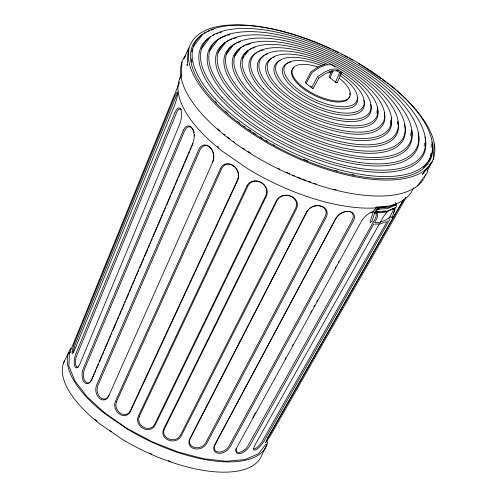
<?xml version="1.0" encoding="UTF-8"?>
<svg xmlns="http://www.w3.org/2000/svg" width="497" height="497" viewBox="0 0 497 497"><rect width="100%" height="100%" fill="white"/><g stroke="black" fill="none" stroke-linecap="round" stroke-linejoin="round"><path stroke-width="0.75" d="M187.183 64.579L187.176 65.604L188.32 47.749M179.672 82.073L69.474 353.255L68.816 365.966L74.898 380.901L87.304 397.053L105.196 413.311L127.344 428.569L152.244 441.796L178.199 452.077L203.441 458.719L226.253 461.266L245.071 459.551L258.62 453.686L265.976 444.069M73.363 352.696L73.432 351.336A8.697 1.162 -71.5 0 1 75.494 343.669L176.429 95.66A10.176 1.361 -71.5 0 1 178.137 93.212M181.206 76.88L182.026 61.075L185.698 55.577M376.968 113.254L377.13 110.21M390.387 124.151L390.58 120.479M397.351 124.623L397.507 121.622M410.771 135.582L410.92 132.656M424.202 146.205L424.357 143.173M427.47 169.856L427.035 173.136L417.275 185.984M430.657 156.536L430.818 153.461M431.135 147.317L431.297 144.248M433.328 159.81L434.148 144.006M213.07 160.997L213.766 158.406A10.176 7.3 81 0 0 211.163 148.622L208.926 146.59A10.176 7.3 81 0 0 201.664 147.41L200.005 149.932L97.934 385.355L97.188 388.138A8.697 6.244 81 0 0 99.412 396.5L101.326 398.24A8.697 6.244 81 0 0 107.532 397.538L108.955 395.376M375.024 211.672L371.862 221.954L371.688 221.463M395.233 207.765L392.139 217.823L391.717 217.649M392.835 208.516L393.127 208.622M92.423 378.422L94.256 374.154M94.865 372.731L95.778 370.594M96.387 369.172L97.306 367.034M97.915 365.612L98.524 364.189M99.437 362.052L102.183 355.647M102.792 354.224L103.705 352.087M104.314 350.665L105.234 348.527M105.842 347.105L107.669 342.831M108.278 341.408L109.197 339.277M109.806 337.848L110.719 335.717M111.328 334.295L111.937 332.866M112.85 330.735L115.596 324.324M116.205 322.901L117.124 320.77M117.733 319.341L118.646 317.21M119.255 315.781L121.088 311.513M121.697 310.091L122.61 307.954M123.219 306.531L124.132 304.394M124.747 302.971L125.356 301.549M126.269 299.411L129.015 293.006M129.624 291.584L130.537 289.447M131.146 288.024L132.059 285.887M132.674 284.464L134.501 280.196M135.109 278.767L136.023 276.636M136.638 275.208L137.551 273.077M138.16 271.654L138.769 270.225M139.682 268.094L143.95 258.129M144.565 256.7L147.913 248.873M148.528 247.45L149.442 245.313M150.051 243.89L150.964 241.753M151.573 240.331L152.188 238.908M153.101 236.771L157.369 226.806M157.978 225.383L161.332 217.556M161.941 216.127L162.854 213.996M163.463 212.567L164.383 210.436M164.992 209.013L165.6 207.584M166.514 205.454L170.782 195.489M171.39 194.06L174.745 186.232M175.354 184.809L176.273 182.672M176.882 181.25L177.796 179.113M178.404 177.69L179.318 175.553M179.933 174.13L184.201 164.165M184.809 162.743L188.164 154.915M188.773 153.486L189.686 151.355M190.295 149.932L191.208 147.795M191.823 146.373L193.041 143.521M341.737 72.096L337.227 82.639L336.432 82.912L329.051 77.103L331.785 70.711M330.064 77.836L333.114 70.711M335.525 82.135L339.793 72.152M212.896 161.649L108.7 396.016A9.518 6.834 81 0 1 100.382 399.097L98.294 397.196A9.518 6.834 81 0 1 96.654 385.069L198.775 149.529A10.996 7.89 81 0 1 208.38 145.969L210.796 148.168A10.996 7.89 81 0 1 212.691 162.171M392.76 211.331L388.747 218.711M187.99 49.849L183.809 58.472L184.716 57.279M179.386 79.383L181.66 74.705M63.51 363.052L68.493 352.802M266.957 444.523L261.975 454.78A109.408 46.066 25.9 0 1 121.958 439.124L99.586 423.711A109.408 46.066 25.9 0 1 64.393 360.984M427.364 171.036L431.545 162.413L429.725 164.799M337.103 70.798L331.946 70.965L325.653 73.475L318.77 78.104L313.222 88.348L312.52 88.429L305.139 82.62L311.023 71.748L318.558 66.685L325.088 64.082M306.152 83.372L312.01 72.543L319.503 67.511L326.013 64.914L331.35 64.734L335.245 67.101M311.607 87.665L317.471 76.842L324.957 71.804L331.468 69.207L336.804 69.033L340.7 71.4M252.787 417.573L253.905 415.535M254.657 414.175L255.408 412.814M284.986 359.114L285.738 357.753M292.478 345.521L293.23 344.16M310.83 312.215L311.576 310.855M313.824 306.773L314.57 305.413M316.819 301.337L317.571 299.977M335.171 268.032L335.916 266.672M338.165 262.59L338.911 261.236M403.123 200.397L270.25 433.676A8.697 0.454 -58.9 0 1 268.684 436.248M373.899 223.843L249.817 445.741A9.518 4.697 -44.3 0 1 240.517 453.537L238.318 453.736A9.518 4.697 -44.3 0 1 237.144 446.902L361.53 221.115A10.996 5.424 -44.3 0 1 372.265 212.113L373.52 212.002M374.651 222.488L376.167 219.78A10.996 5.424 -44.3 0 0 376.633 212.685M387.269 206.199L376.316 207.106L375.49 208.572L376.241 209.796L376.074 210.716L375.459 211.182L374.757 210.914M379.037 211.505L375.334 211.809L374.645 213.033L385.753 212.12L393.848 208.535M375.334 211.809L376.186 212.07L376.912 211.498L377.13 210.393L376.714 209.355L377.403 208.131L388.505 207.218L396.606 203.633L395.258 202.664M379.472 223.687L255.265 444.467A9.518 2.696 -52.3 0 0 254.886 450.17L256.471 449.487A9.518 2.696 -52.3 0 0 264.385 440.516L389.983 219.127M380.23 222.339L382.51 218.289A10.996 3.112 -52.3 0 1 388.368 210.629M376.714 209.355L387.822 208.442L395.916 204.857L396.606 203.633M387.598 220.736L261.608 442.492A8.697 2.466 -52.3 0 1 255.943 448.244L254.495 448.872A8.697 2.466 -52.3 0 1 253.594 448.654M92.119 379.136L90.827 381.329A8.697 4.858 -87.1 0 1 85.956 382.106L84.633 380.385A8.697 4.858 -87.1 0 1 83.651 371.992L84.478 369.184L184.406 131.177L185.915 128.624A10.176 5.678 -87.1 0 1 191.606 127.71L193.159 129.729A10.176 5.678 -87.1 0 1 194.197 132.618M193.221 46.799L202.105 35.181M201.471 48.694L209.336 38.412M209.728 50.588L217.493 40.437M217.978 52.483L225.184 43.065M226.234 54.378L232.876 45.693M234.485 56.273L240.101 48.93M242.741 58.168L244.12 56.36M245.04 55.161L248.258 50.949M69.474 353.255L70.394 352.05M428.812 165.992L422.431 174.335L432.396 161.724M376.403 211.995L376.055 212.623L376.583 212.579M375.067 209.237L373.539 210.803L370.029 222.196L370.824 222.818M378.615 208.957L378.149 208.703L378.962 208.336M386.001 221.755L380.385 223.88L374.757 224.147M372.508 211.958L371.358 212.064A10.176 5.02 -44.3 0 0 370.017 212.523M382.74 211.2L385.703 210.952M376.186 212.07L387.387 211.144L395.544 207.535L396.339 206.945L396.488 205.857L395.916 204.857M375.036 222.606L379.963 222.24L385.411 220.171L390.841 216.698L391.81 217.282M346.85 211.318L349.702 211.635A10.176 6.796 -33.8 0 1 353.23 217.444L352.243 220.27L229.067 445.964L227.346 448.294A8.697 5.809 -33.8 0 1 219.618 452.059L217.183 451.785A8.697 5.809 -33.8 0 1 214.164 446.815L215.015 444.393L335.804 218.431L337.805 215.717A10.176 6.796 -33.8 0 1 343.663 211.958M336.488 70.649L340.681 72.972M318.378 77.849L318.77 78.104M380.951 78.7L361.611 65.374A134.271 56.534 25.9 0 0 358.412 63.467M382.199 79.563L385.945 82.142M387.194 82.999L389.064 84.291A134.271 56.534 25.9 0 1 384.305 180.051A134.271 56.534 25.9 0 1 196.682 80.744A134.271 56.534 25.9 0 1 297.821 35.995M310.395 86.167L311.607 87.118M377.403 208.131L376.316 207.106M217.562 146.118L218.699 147.155M312.899 87.963L313.222 88.348M336.923 82.216L337.227 82.639M339.749 72.233L339.998 72.786M357.362 97.58A40.99 17.258 25.9 0 1 309.271 99.145A40.99 17.258 25.9 0 1 290.664 62.162M391.263 117.882A82.297 34.647 25.9 0 1 303.071 125.207A82.297 34.647 25.9 0 1 248.177 50.483M249.37 49.768A82.297 34.647 25.9 0 1 251.327 48.787M252.731 48.203A82.297 34.647 25.9 0 1 254.973 47.426M431.949 142.248A131.854 55.515 25.9 0 1 290.124 153.741A131.854 55.515 25.9 0 1 203.155 33.958M204.354 33.243A131.854 55.515 25.9 0 1 206.261 32.237M207.597 31.597A131.854 55.515 25.9 0 1 209.691 30.715M211.15 30.162A131.854 55.515 25.9 0 1 213.424 29.41M424.885 136.861A123.598 52.036 25.9 0 1 293.882 149.734A123.598 52.036 25.9 0 1 210.312 36.933M212.791 35.486A123.598 52.036 25.9 0 1 214.126 34.815M216.226 33.883A123.598 52.036 25.9 0 1 217.698 33.305M220.003 32.522A123.598 52.036 25.9 0 1 221.6 32.044M398.047 121.945A90.553 38.126 25.9 0 1 300.424 129.729A90.553 38.126 25.9 0 1 241.12 47.451M242.387 46.73A90.553 38.126 25.9 0 1 244.437 45.743M245.903 45.152A90.553 38.126 25.9 0 1 250.705 43.711M418.107 132.836A115.335 48.563 25.9 0 1 288.049 141.105A115.335 48.563 25.9 0 1 225.998 35.827M227.533 35.337A115.335 48.563 25.9 0 1 229.912 34.684M340.532 73.5A48.29 20.334 25.9 0 1 348.273 113.105A48.29 20.334 25.9 0 1 277.562 75.488A48.29 20.334 25.9 0 1 324.137 64.772M363.829 100.357A49.253 20.737 25.9 0 1 310.7 105.712A49.253 20.737 25.9 0 1 280.252 60.348M411.609 130.065A107.072 45.084 25.9 0 1 293.882 138.172A107.072 45.084 25.9 0 1 228.247 40.766M229.62 40.12A107.072 45.084 25.9 0 1 231.801 39.232M233.329 38.698A107.072 45.084 25.9 0 1 236.553 37.766M336.177 189.798A133.295 56.124 25.9 0 1 333.953 189.239M315.986 183.927A133.295 56.124 25.9 0 1 313.874 183.219M311.041 182.231A133.295 56.124 25.9 0 1 308.91 181.467M306.059 180.417A133.295 56.124 25.9 0 1 302.48 179.05M301.045 178.491A133.295 56.124 25.9 0 1 297.467 177.05M294.615 175.87A133.295 56.124 25.9 0 1 292.484 174.956M289.652 173.726A133.295 56.124 25.9 0 1 286.142 172.148M279.873 169.204A133.295 56.124 25.9 0 1 278.482 168.533M250.749 153.175A133.295 56.124 25.9 0 1 248.084 151.498M244.785 149.361A133.295 56.124 25.9 0 1 242.828 148.056M234.59 142.31A133.295 56.124 25.9 0 1 233.366 141.415M229.757 138.719A133.295 56.124 25.9 0 1 227.427 136.911M224.967 134.96A133.295 56.124 25.9 0 1 223.725 133.954M220.059 130.904A133.295 56.124 25.9 0 1 217.686 128.853M423.314 179.361A134.271 56.534 25.9 0 1 279.065 169.266A134.271 56.534 25.9 0 1 182.02 62.156M425.575 174.714A134.271 56.534 25.9 0 1 424.065 178.081M427.501 162.712A130.897 55.111 25.9 0 1 423.301 167.396M354.007 174.882A130.897 55.111 25.9 0 1 351.864 174.453M337.072 170.887A130.897 55.111 25.9 0 1 334.81 170.254M307.786 160.997A130.897 55.111 25.9 0 1 303.481 159.239M274.766 145.484A130.897 55.111 25.9 0 1 273.4 144.739M267.349 141.31A130.897 55.111 25.9 0 1 266.025 140.539M262.087 138.178A130.897 55.111 25.9 0 1 260.061 136.936M256.048 134.401A130.897 55.111 25.9 0 1 253.395 132.674M250.78 130.928A130.897 55.111 25.9 0 1 248.202 129.164M245.033 126.928A130.897 55.111 25.9 0 1 243.785 126.033M239.523 122.871A130.897 55.111 25.9 0 1 237.74 121.51M227.961 113.515A130.897 55.111 25.9 0 1 225.601 111.44M216.35 102.575A130.897 55.111 25.9 0 1 215.356 101.537M191.885 62.106A130.897 55.111 25.9 0 1 191.469 58.82M191.736 51.825A130.897 55.111 25.9 0 1 192.395 48.954M430.278 157.319A130.897 55.111 25.9 0 1 428.333 161.426M298.573 36.244A134.271 56.534 25.9 0 1 330.747 48.986M332.12 49.625A134.271 56.534 25.9 0 1 338.295 52.595M341.719 54.316A134.271 56.534 25.9 0 1 343.079 55.012M344.44 55.72A134.271 56.534 25.9 0 1 347.832 57.515M349.174 58.242A134.271 56.534 25.9 0 1 352.516 60.081M339.55 75.115A40.033 16.855 25.9 0 1 343.787 106.774A40.033 16.855 25.9 0 1 285.887 76.19A40.033 16.855 25.9 0 1 321.627 65.647M377.211 107.774A65.772 27.695 25.9 0 1 308.749 116.329A65.772 27.695 25.9 0 1 263.572 55.745M264.802 55.049A65.772 27.695 25.9 0 1 267.56 53.85M349.509 96.958A31.771 13.376 25.9 0 1 312.427 94.442A31.771 13.376 25.9 0 1 294.031 67.499M349.702 93.231A31.771 13.376 25.9 0 1 349.863 94.809M339.482 78.42A31.771 13.376 25.9 0 1 338.302 101.077A31.771 13.376 25.9 0 1 293.913 77.507A31.771 13.376 25.9 0 1 318.068 67.052M329.064 71.736A31.771 13.376 25.9 0 1 331.058 72.823M384.193 112.546A74.034 31.168 25.9 0 1 305.45 120.56A74.034 31.168 25.9 0 1 256.539 52.713M257.85 52.011A74.034 31.168 25.9 0 1 259.26 51.371M260.77 50.8A74.034 31.168 25.9 0 1 263.186 50.073M370.632 104.457A57.515 24.216 25.9 0 1 310.085 111.191A57.515 24.216 25.9 0 1 271.219 58.41M272.399 57.751A57.515 24.216 25.9 0 1 274.381 56.9M340.899 71.549A56.552 23.813 25.9 0 1 352.907 119.423A56.552 23.813 25.9 0 1 269.206 74.668A56.552 23.813 25.9 0 1 327.25 64.256M404.533 124.66A98.816 41.605 25.9 0 1 297.809 134.271A98.816 41.605 25.9 0 1 235.205 43.804M236.522 43.158A98.816 41.605 25.9 0 1 240.865 41.499M336.904 70.164A35.07 14.637 -51.8 0 1 338.208 70.773M267.728 441.765A109.408 46.066 25.9 0 1 126.94 428.874L104.569 413.461A109.408 46.066 25.9 0 1 70.928 348.124M170.359 461.365A108.327 45.612 25.9 0 1 168.203 460.607M151.535 453.978A108.327 45.612 25.9 0 1 149.392 453.022M111.166 431.607A108.327 45.612 25.9 0 1 109.259 430.284M97.12 421.083A108.327 45.612 25.9 0 1 94.71 419.064M413.572 187.617A129.102 54.359 25.9 0 1 248.351 169.148L221.954 150.958A129.102 54.359 25.9 0 1 180.243 77.315M344.303 211.759A10.176 6.796 -33.8 0 1 346.235 211.368M236.094 448.468A8.697 4.287 -44.3 0 0 238.106 452.425L240.119 452.245A8.697 4.287 -44.3 0 0 246.972 447.474L374.943 219.208L376.061 216.481A10.176 5.02 -44.3 0 0 375.397 212.592M394.941 208.728A10.996 3.112 -52.3 0 1 393.369 213.138M393.506 209.231A10.176 2.883 -52.3 0 1 393.077 210.666M268.305 436.857A8.697 0.454 -58.9 0 1 267.218 438.565M405.347 197.775A10.996 0.578 -58.9 0 1 402.862 203.205L272.859 431.433A9.518 0.497 -58.9 0 1 266.616 441.485L265.752 442.61A9.518 0.497 -58.9 0 1 267.908 437.913L397.14 210.685A10.996 0.578 -58.9 0 1 404.353 199.073M78.545 366.829A8.697 3.125 -78.5 0 1 76.42 366.575L75.768 364.978A8.697 3.125 -78.5 0 1 76.252 356.827L177.305 110.968A10.176 3.653 -78.5 0 1 181.219 109.669M194.513 134.631A10.176 5.678 -87.1 0 1 194.594 136.023M72.146 351.609L72.065 353.094A9.518 1.274 -71.5 0 0 75.078 348.795L173.745 107.47A10.996 1.472 -71.5 0 0 177.653 94.331L177.74 92.61A10.996 1.472 -71.5 0 0 174.254 97.58L75.525 340.234A9.518 1.274 -71.5 0 0 72.146 351.609M376.459 212.666L376.589 213.076L377.273 212.306L376.459 212.666M378.49 209.051L378.621 209.461L379.304 208.69L378.49 209.051M116.64 401.421L115.944 404.16A8.697 7.188 63 0 0 119.106 412.243L121.473 413.871A8.697 7.188 63 0 0 128.748 412.982L130.289 410.826L237.659 179.566L238.467 176.379A10.176 8.412 63 0 0 234.764 166.924L231.993 165.016A10.176 8.412 63 0 0 223.488 166.06L221.699 168.57L116.64 401.421M139.315 416.293L138.632 418.965A8.697 7.629 36.1 0 0 142.372 426.519L145.037 427.936A8.697 7.629 36.1 0 0 153.026 426.606L154.66 424.438L265.938 195.346L266.74 192.233A10.176 8.927 36.1 0 0 262.36 183.393L259.248 181.74A10.176 8.927 36.1 0 0 249.898 183.294L247.997 185.822L139.315 416.293M164.42 428.948L163.712 431.545A8.697 7.536 5.4 0 0 167.626 438.373L170.396 439.472A8.697 7.536 5.4 0 0 178.721 437.49L180.411 435.285L295.814 207.92L296.641 204.894A10.176 8.816 5.4 0 0 292.062 196.905L288.819 195.619A10.176 8.816 5.4 0 0 279.084 197.943L277.115 200.508L164.42 428.948M190.239 438.534L189.475 441.044A8.697 6.915 -18.4 0 0 193.14 446.989L195.837 447.704A8.697 6.915 -18.4 0 0 204.068 444.89L205.795 442.628L325.249 216.419L326.144 213.493A10.176 8.089 -18.4 0 0 321.857 206.541L318.701 205.708A10.176 8.089 -18.4 0 0 309.072 209.001L307.065 211.629L190.239 438.534M393.264 208.846C393.27 209.858 394.463 207.255 393.264 208.846M394.873 204.894C394.873 205.907 396.066 203.304 394.873 204.894M395.295 205.23C395.301 206.236 396.494 203.633 395.295 205.23M174.814 112.894L75.991 353.448A9.518 3.417 -78.5 0 0 74.475 365.37L75.184 367.115A9.518 3.417 -78.5 0 0 80.085 363.506L179.547 124.511A10.996 3.951 -78.5 0 0 181.299 110.738L180.479 108.725A10.996 3.951 -78.5 0 0 174.814 112.894M183.176 130.612L83.198 368.737A9.518 5.312 -87.1 0 0 83.39 380.919L84.844 382.808A9.518 5.312 -87.1 0 0 91.554 379.615L192.83 143.173A10.996 6.138 -87.1 0 0 192.606 129.102L190.929 126.921A10.996 6.138 -87.1 0 0 183.176 130.612M220.544 168.353L115.441 401.321A9.518 7.865 63 0 0 118.156 413.088L120.746 414.871A9.518 7.865 63 0 0 130.351 411.597L237.771 180.225A10.996 9.089 63 0 0 234.634 166.632L231.639 164.569A10.996 9.089 63 0 0 220.544 168.353M247.003 185.81L138.272 416.393A9.518 8.35 36.1 0 0 141.639 427.519L144.546 429.06A9.518 8.35 36.1 0 0 155.039 425.295L266.373 196.091A10.996 9.648 36.1 0 0 262.484 183.238L259.123 181.455A10.996 9.648 36.1 0 0 247.003 185.81M276.344 200.695L163.6 429.253A9.518 8.25 5.4 0 0 167.122 439.497L170.16 440.702A9.518 8.25 5.4 0 0 181.076 436.173L296.535 208.697A10.996 9.53 5.4 0 0 292.46 196.855L288.956 195.47A10.996 9.53 5.4 0 0 276.344 200.695M306.574 212.008L189.692 439.025A9.518 7.567 -18.4 0 0 192.892 448.213L195.843 448.99A9.518 7.567 -18.4 0 0 206.69 443.498L326.206 217.177A10.996 8.741 -18.4 0 0 322.516 206.559L319.111 205.665A10.996 8.741 -18.4 0 0 306.574 212.008M335.63 218.972L214.779 445.045A9.518 6.355 -33.8 0 0 217.17 453.071L219.842 453.37A9.518 6.355 -33.8 0 0 230.136 446.76L353.367 220.96A10.996 7.343 -33.8 0 0 350.602 211.685L347.527 211.337A10.996 7.343 -33.8 0 0 335.63 218.972M222.035 97.493A122.635 51.632 25.9 0 0 415.983 161.606A122.635 51.632 25.9 0 0 301.219 38.847A122.635 51.632 25.9 0 0 222.035 97.493M256.508 90.268A81.334 34.243 25.9 0 0 385.132 132.792A81.334 34.243 25.9 0 0 309.022 51.371A81.334 34.243 25.9 0 0 256.508 90.268M215.145 98.94A130.897 55.111 25.9 0 0 422.152 167.371A130.897 55.111 25.9 0 0 299.66 36.337A130.897 55.111 25.9 0 0 215.145 98.94M242.716 93.156A97.853 41.201 25.9 0 0 397.47 144.316A97.853 41.201 25.9 0 0 305.903 46.358A97.853 41.201 25.9 0 0 242.716 93.156M249.612 91.715A89.597 37.722 25.9 0 0 391.301 138.551A89.597 37.722 25.9 0 0 307.463 48.868A89.597 37.722 25.9 0 0 249.612 91.715M270.293 87.379A64.815 27.292 25.9 0 0 372.793 121.262A64.815 27.292 25.9 0 0 312.141 56.385A64.815 27.292 25.9 0 0 270.293 87.379M235.827 94.604A106.116 44.68 25.9 0 0 403.639 150.082A106.116 44.68 25.9 0 0 304.344 43.854A106.116 44.68 25.9 0 0 235.827 94.604M263.398 88.826A73.071 30.764 25.9 0 0 378.962 127.027A73.071 30.764 25.9 0 0 310.582 53.875A73.071 30.764 25.9 0 0 263.398 88.826M228.931 96.051A114.372 48.153 25.9 0 0 409.814 155.841A114.372 48.153 25.9 0 0 302.779 41.35A114.372 48.153 25.9 0 0 228.931 96.051"/></g></svg>
